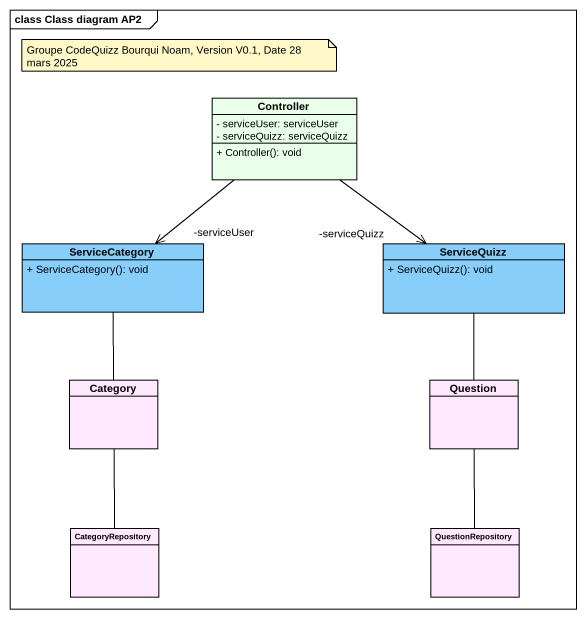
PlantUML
@startuml
mainframe class Class diagram AP2
hide circle
hide empty members
skinparam classAttributeIconSize 0
class Controller #E9FFE9 {
  - serviceUser: serviceUser
  - serviceQuizz: serviceQuizz
  + Controller(): void
}
class ServiceCategory #87CEFA {
  + ServiceCategory(): void
}
class ServiceQuizz #87CEFA {
  + ServiceQuizz(): void
}
class Category #FFE9FF
class Question #FFE9FF
class CategoryRepository #FFE9FF
class QuestionRepository #FFE9FF
Controller --> "-serviceUser" ServiceCategory
Controller --> "-serviceQuizz" ServiceQuizz
ServiceCategory -- Category
ServiceQuizz -- Question
Category -- CategoryRepository
Question -- QuestionRepository
note as N1
  Groupe CodeQuizz Bourqui Noam, Version V0.1, Date 28 mars 2025
end note
@enduml
